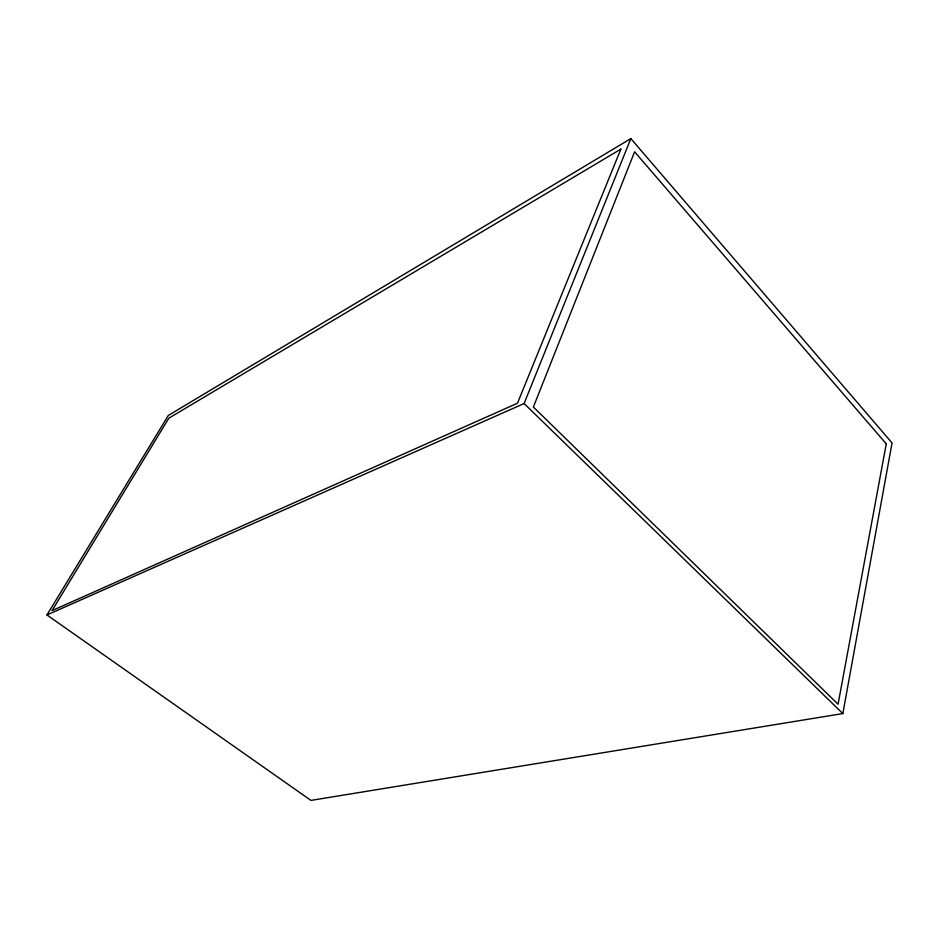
<?xml version="1.0" encoding="UTF-8"?>
<svg xmlns="http://www.w3.org/2000/svg" width="939" height="939" viewBox="0 0 939 939"><rect width="100%" height="100%" fill="white"/><g stroke="black" fill="none" stroke-linecap="round" stroke-linejoin="round"><path stroke-width="1.41" d="M842.835 713.57L892.05 442.95L630.844 138.596L168.339 415.414L46.95 614.963L310.938 800.404L842.835 713.57L524.103 403.535L630.844 138.596M46.95 614.963L524.103 403.535M886.263 443.854L838.069 704.25L533.375 407.045L634.611 151.801L886.263 443.854M620.867 149.113L517.471 403.23L51.985 610.667L168.82 418.184L620.867 149.113"/></g></svg>
